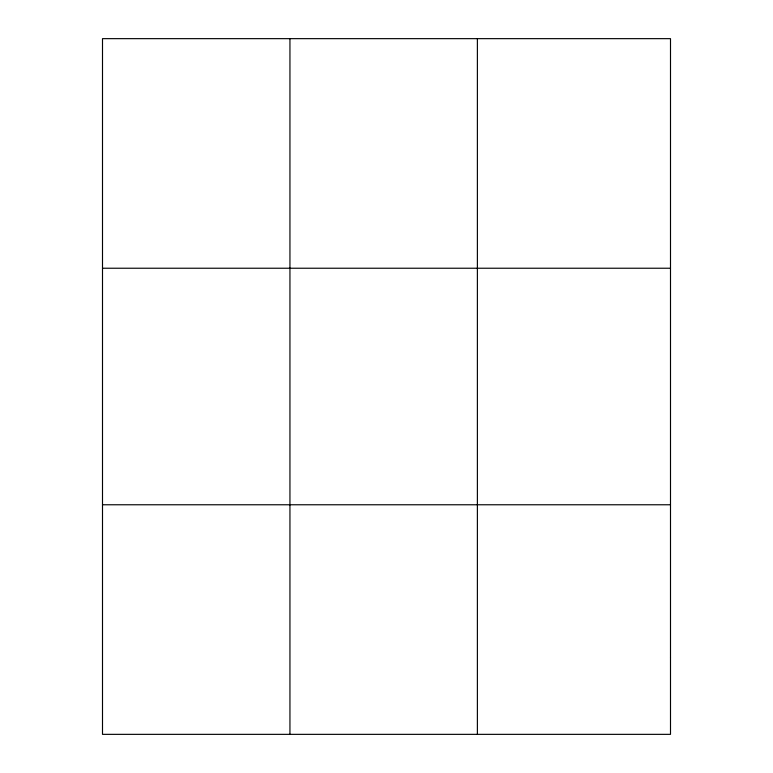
<?xml version="1.0" encoding="UTF-8"?>
<svg xmlns="http://www.w3.org/2000/svg" width="773" height="773" viewBox="0 0 773 773"><rect width="100%" height="100%" fill="white"/><g stroke="black" fill="none" stroke-linecap="round" stroke-linejoin="round"><path stroke-width="1.16" d="M289.943 38.65L289.943 734.35M477.385 38.65L477.385 734.35M102.5 268.231L670.5 268.231M102.5 504.769L670.5 504.769M670.5 657.823L670.5 734.35L102.5 734.35L102.5 38.65L670.5 38.65L670.5 657.823"/></g></svg>
